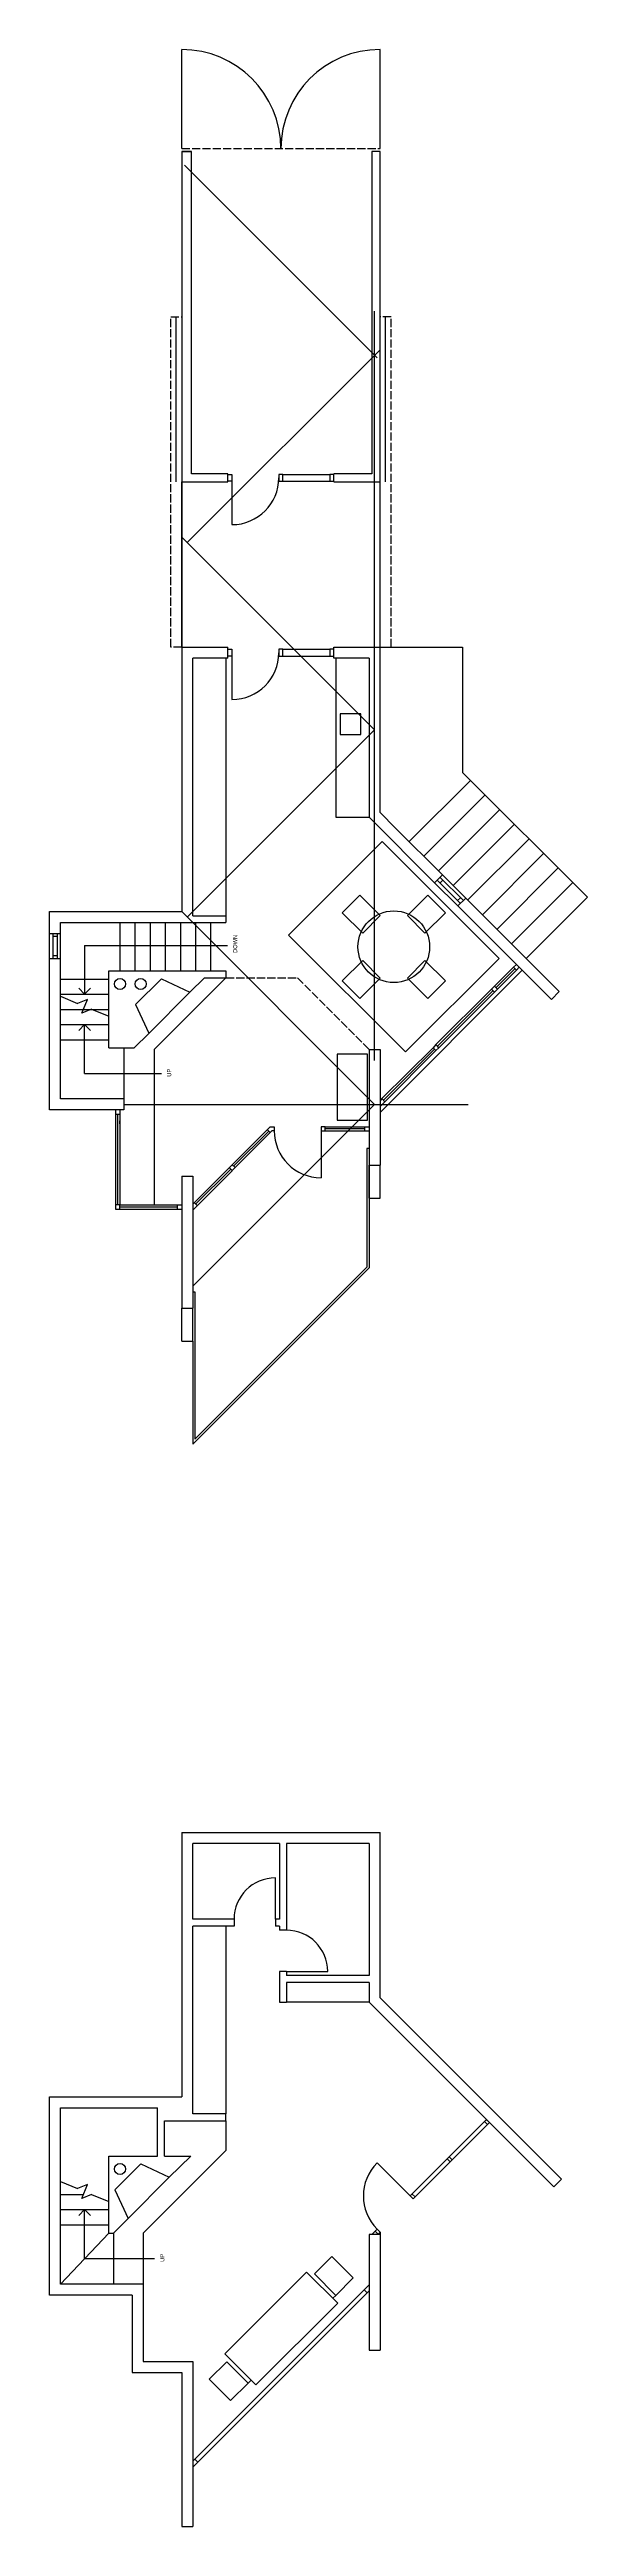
# Model space of a CAD drawing. Header units: inches. Extents: x -30960 to 5972, y 141 to 7569.
# Drawn here: x -19949 to -19558, y 141 to 1939 of the extents above; entities that cross this region are included whole.
import ezdxf

# ---------------------------------------------------------------- set-up
doc = ezdxf.new("R2010")
doc.units = ezdxf.units.IN
doc.header["$LTSCALE"] = 0.5
doc.header["$MEASUREMENT"] = 0
doc.linetypes.add('ACAD_ISO02W100', pattern=[15, 12, -3])
doc.layers.get('0').update_dxf_attribs({"color": 253})
for name, color, linetype in [('A-doors', 254, 'Continuous'), ('A-Elev-North', 7, 'Continuous'), ('A-Elev-South', 7, 'Continuous'), ('A-furniture', 33, 'Continuous'), ('A-glazing', 252, 'Continuous'), ('A-millwork', 252, 'Continuous'), ('A-soffit', 251, 'ACAD_ISO02W100'), ('A-stairs', 252, 'Continuous'), ('A-text', 254, 'Continuous'), ('A-walls', 7, 'Continuous'), ('construction', 160, 'Continuous')]:
    doc.layers.add(name, color=color, linetype=linetype)

msp = doc.modelspace()

# ---------------------------------------------------------------- linework, layer by layer
for p, q in [((-19852.9, 1625.3), (-19852.9, 1505.3)), ((-19852.9, 1505.3), (-19852.9, 1625.3)), ((-19708.9, 1505.3), (-19708.9, 1625.3))]:
    msp.add_line(p, q)
at = {"layer": 'A-doors'}
for p, q in [((-19852.9, 1867.3), (-19852.9, 1939.3)), ((-19708.9, 1867.3), (-19708.9, 1939.3)), ((-19856.9, 1625.3), (-19856.9, 1745.3)), ((-19704.9, 1625.3), (-19704.9, 1745.3)), ((-19819.4, 1630.8), (-19816.4, 1630.8)), ((-19819.4, 1625.8), (-19819.4, 1630.8)), ((-19816.4, 1625.8), (-19819.4, 1625.8)), ((-19816.4, 1630.8), (-19816.4, 1625.8)), ((-19816.4, 1628.3), (-19816.4, 1594.3)), ((-19779.4, 1630.8), (-19782.4, 1630.8)), ((-19782.4, 1630.8), (-19782.4, 1625.8)), ((-19782.4, 1625.8), (-19779.4, 1625.8)), ((-19779.4, 1625.8), (-19779.4, 1630.8)), ((-19779.4, 1630.8), (-19745.4, 1630.8)), ((-19779.4, 1625.8), (-19745.4, 1625.8)), ((-19742.4, 1630.8), (-19745.4, 1630.8)), ((-19745.4, 1630.8), (-19745.4, 1625.8)), ((-19745.4, 1625.8), (-19742.4, 1625.8)), ((-19742.4, 1625.8), (-19742.4, 1630.8)), ((-19819.4, 1503.8), (-19816.4, 1503.8)), ((-19819.4, 1498.8), (-19819.4, 1503.8)), ((-19816.4, 1498.8), (-19819.4, 1498.8)), ((-19816.4, 1503.8), (-19816.4, 1498.8)), ((-19816.4, 1501.3), (-19816.4, 1467.3)), ((-19779.4, 1503.8), (-19782.4, 1503.8)), ((-19782.4, 1503.8), (-19782.4, 1498.8)), ((-19782.4, 1498.8), (-19779.4, 1498.8)), ((-19779.4, 1498.8), (-19779.4, 1503.8)), ((-19742.4, 1503.8), (-19745.4, 1503.8)), ((-19745.4, 1503.8), (-19745.4, 1498.8)), ((-19745.4, 1498.8), (-19742.4, 1498.8)), ((-19742.4, 1498.8), (-19742.4, 1503.8)), ((-19748.7, 1157.1), (-19751.7, 1157.1)), ((-19751.7, 1157.1), (-19751.7, 1154.1)), ((-19751.7, 1154.1), (-19751.7, 1120.1)), ((-19751.7, 1154.1), (-19748.7, 1154.1)), ((-19748.7, 1154.1), (-19748.7, 1157.1)), ((-19719.9, 1154.1), (-19719.9, 1157.1)), ((-19784.9, 581.7), (-19784.9, 611.7)), ((-19776.9, 543.7), (-19746.9, 543.7)), ((-19687, 380.7), (-19711, 404.8))]:
    msp.add_line(p, q, dxfattribs=at)
for centre, radius, start, end in [((-19852.9, 1867.3), 72, 0, 90), ((-19708.9, 1867.3), 72, 90, 180), ((-19816.4, 1628.3), 34, 270, 0), ((-19816.4, 1501.3), 34, 270, 0), ((-19751.7, 1154.1), 34, 180, 270), ((-19784.9, 581.7), 30, 90, 180), ((-19776.9, 543.7), 30, 0, 90), ((-19687, 380.7), 34, 135, 225)]:
    msp.add_arc(centre, radius, start, end, dxfattribs=at)
at = {"layer": 'A-Elev-North', "color": 7}
for p, q in [((-19628, 1257), (-19625.8, 1259.1)), ((-19612, 1272.9), (-19609.9, 1275)), ((-19609.9, 1270.8), (-19607.8, 1272.9)), ((-19625.8, 1254.8), (-19623.7, 1257))]:
    msp.add_line(p, q, dxfattribs=at)
at = {"layer": 'A-Elev-North', "color": 254}
for p, q in [((-19668.3, 1216.7), (-19670.4, 1214.5)), ((-19668.3, 1212.4), (-19666.1, 1214.5)), ((-19666.1, 1214.5), (-19667.2, 1215.6)), ((-19707.5, 1177.5), (-19708.9, 1176)), ((-19708.9, 1171.8), (-19705.3, 1175.3))]:
    msp.add_line(p, q, dxfattribs=at)
at = {"layer": 'A-Elev-South', "color": 253}
for p, q in [((-19708.9, 1505.3), (-19648.9, 1505.3)), ((-19648.9, 1505.3), (-19648.9, 1414.4)), ((-19687.7, 1364.1), (-19643.1, 1408.6)), ((-19648.9, 1414.4), (-19558.3, 1323.8)), ((-19677.1, 1353.5), (-19632.5, 1398)), ((-19666.5, 1342.9), (-19621.9, 1387.4)), ((-19655.9, 1332.2), (-19611.3, 1376.8)), ((-19645.3, 1321.6), (-19600.7, 1366.2)), ((-19634.6, 1311), (-19590.1, 1355.6)), ((-19624, 1300.4), (-19579.5, 1345)), ((-19613.4, 1289.8), (-19568.9, 1334.4)), ((-19602.8, 1279.2), (-19558.3, 1323.8)), ((-19716.9, 1141.3), (-19718.4, 1141.3)), ((-19716.9, 1105.3), (-19716.9, 1129.3)), ((-19708.9, 1105.3), (-19708.9, 1129.3)), ((-19852.9, 1001.3), (-19852.9, 1025.3)), ((-19844.9, 1001.3), (-19844.9, 1025.3))]:
    msp.add_line(p, q, dxfattribs=at)
at = {"layer": 'A-Elev-South', "color": 7}
for p, q in [((-19578.8, 1255.2), (-19646.6, 1323)), ((-19584.4, 1249.5), (-19578.8, 1255.2))]:
    msp.add_line(p, q, dxfattribs=at)
at = {"layer": 'A-furniture'}
msp.add_lwpolyline([(-19690.4, 1211.4), (-19622.5, 1279.3), (-19707.4, 1364.1), (-19775.3, 1296.3)], close=True, dxfattribs=at)
for points in [[(-19708.8, 1310.4), (-19723.6, 1325.2), (-19736.4, 1312.5), (-19721.5, 1297.7), (-19708.8, 1310.4)], [(-19689, 1310.4), (-19674.1, 1325.2), (-19661.4, 1312.5), (-19676.3, 1297.7), (-19689, 1310.4)], [(-19721.5, 1277.9), (-19736.4, 1263), (-19723.6, 1250.3), (-19708.8, 1265.1), (-19721.5, 1277.9)], [(-19676.3, 1277.9), (-19661.4, 1263), (-19674.1, 1250.3), (-19689, 1265.1), (-19676.3, 1277.9)], [(-19740.1, 1161.9), (-19718.1, 1161.9), (-19718.1, 1209.9), (-19740.1, 1209.9), (-19740.1, 1161.9)], [(-19728.3, 321.2), (-19743.8, 336.8), (-19756.6, 324.1), (-19741, 308.5), (-19728.3, 321.2), (-19741, 308.5), (-19743.1, 306.4), (-19739.6, 302.9), (-19762.2, 325.5), (-19821.6, 266.1), (-19799, 243.5), (-19739.6, 302.9), (-19799, 243.5), (-19802.5, 247), (-19804.7, 244.9), (-19820.2, 260.4), (-19832.9, 247.7), (-19817.4, 232.1), (-19804.7, 244.9)]]:
    msp.add_lwpolyline(points, dxfattribs=at)
msp.add_circle((-19698.9, 1287.8), 26, dxfattribs=at)
at = {"layer": 'A-glazing'}
for p, q in [((-19779.4, 1503.8), (-19745.4, 1503.8)), ((-19779.4, 1498.8), (-19745.4, 1498.8)), ((-19650.5, 1319.1), (-19667.5, 1336.1)), ((-19663.3, 1336.1), (-19665.4, 1334)), ((-19650.5, 1323.4), (-19652.6, 1321.3)), ((-19640.3, 1326.6), (-19642.4, 1324.5)), ((-19946.4, 1297.3), (-19946.4, 1279.3)), ((-19943.4, 1295.3), (-19946.4, 1295.3)), ((-19943.4, 1297.3), (-19943.4, 1279.3)), ((-19943.4, 1281.3), (-19946.4, 1281.3)), ((-19605.6, 1270.7), (-19708.8, 1167.5)), ((-19612, 1272.9), (-19625.8, 1259.1)), ((-19611, 1271.8), (-19624.8, 1258)), ((-19609.9, 1270.8), (-19623.7, 1257)), ((-19628, 1257), (-19668.3, 1216.7)), ((-19626.9, 1255.9), (-19667.2, 1215.6)), ((-19625.8, 1254.8), (-19666.1, 1214.5)), ((-19670.4, 1214.5), (-19707.5, 1177.5)), ((-19669.3, 1213.5), (-19706.4, 1176.4)), ((-19668.3, 1212.4), (-19705.3, 1175.3)), ((-19900.9, 1169.3), (-19900.9, 1097.3)), ((-19897.9, 1169.3), (-19897.9, 1100.3)), ((-19900.9, 1166.3), (-19897.9, 1166.3)), ((-19900.9, 1161.3), (-19900.9, 1159.3)), ((-19899.4, 1100.3), (-19899.4, 1166.3)), ((-19897.9, 1159.3), (-19897.9, 1161.3)), ((-19787.4, 1154.1), (-19844.9, 1096.6)), ((-19789.7, 1153.9), (-19815.2, 1128.5)), ((-19790.8, 1155), (-19788.7, 1152.9)), ((-19788.7, 1157.1), (-19785.7, 1157.1)), ((-19785.7, 1154.1), (-19787.4, 1154.1)), ((-19785.7, 1157.1), (-19785.7, 1154.1)), ((-19719.9, 1155.6), (-19748.7, 1155.6)), ((-19817.3, 1126.3), (-19842.8, 1100.9)), ((-19818.4, 1127.4), (-19816.2, 1125.3)), ((-19816.2, 1129.5), (-19814.1, 1127.4)), ((-19897.9, 1100.3), (-19900.9, 1100.3)), ((-19900.9, 1097.3), (-19897.9, 1097.3)), ((-19897.9, 1097.3), (-19897.9, 1100.3)), ((-19897.9, 1100.3), (-19852.9, 1100.3)), ((-19855.9, 1098.8), (-19897.9, 1098.8)), ((-19897.9, 1097.3), (-19852.9, 1097.3)), ((-19855.9, 1097.3), (-19855.9, 1100.3)), ((-19843.8, 1102), (-19841.7, 1099.8)), ((-19687.1, 380.8), (-19631.6, 436.2)), ((-19683.5, 380), (-19629.5, 434)), ((-19633, 434.7), (-19630.9, 432.6)), ((-19631.6, 436.1), (-19629.5, 434)), ((-19630.9, 432.6), (-19629.5, 434)), ((-19660.1, 407.8), (-19657.9, 405.6)), ((-19658.6, 409.2), (-19656.5, 407)), ((-19687, 380.7), (-19684.8, 378.6)), ((-19685.5, 382.1), (-19683.4, 380)), ((-19684.8, 378.6), (-19683.4, 380)), ((-19711, 356.6), (-19714.9, 352.7)), ((-19712.4, 355.2), (-19710.3, 353.1)), ((-19711, 356.6), (-19708.9, 354.5)), ((-19710.3, 353.1), (-19708.9, 354.5)), ((-19708.9, 354.5), (-19708.9, 352.7)), ((-19716.9, 316.1), (-19844.9, 188.1)), ((-19716.9, 311.8), (-19844.9, 183.8)), ((-19718.3, 310.4), (-19720.4, 312.6)), ((-19843.5, 189.5), (-19841.3, 187.4))]:
    msp.add_line(p, q, dxfattribs=at)
at = {"layer": 'A-glazing', "color": 253}
for p, q in [((-19652.3, 1317.4), (-19669.3, 1334.3)), ((-19648.4, 1321.3), (-19665.4, 1338.2)), ((-19646.6, 1323), (-19663.6, 1340))]:
    msp.add_line(p, q, dxfattribs=at)
at = {"layer": 'A-glazing', "color": 254}
for p, q in [((-19623.7, 1257), (-19625.8, 1259.1)), ((-19609.9, 1270.8), (-19612, 1272.9)), ((-19625.8, 1254.8), (-19628, 1257)), ((-19668.3, 1212.4), (-19670.4, 1214.5)), ((-19666.1, 1214.5), (-19668.3, 1216.7)), ((-19705.3, 1175.3), (-19707.5, 1177.5))]:
    msp.add_line(p, q, dxfattribs=at)
at = {"layer": 'A-glazing', "color": 252}
for p, q in [((-19788.7, 1157.1), (-19844.9, 1100.9)), ((-19748.7, 1157.1), (-19716.9, 1157.1)), ((-19748.7, 1154.1), (-19716.9, 1154.1))]:
    msp.add_line(p, q, dxfattribs=at)
at = {"layer": 'A-millwork'}
for p, q in [((-19820.9, 1497.3), (-19820.9, 1310.3)), ((-19740.9, 1497.3), (-19740.9, 1382)), ((-19737.9, 1457), (-19737.9, 1442)), ((-19722.9, 1457), (-19737.9, 1457)), ((-19722.9, 1442), (-19722.9, 1457)), ((-19737.9, 1442), (-19722.9, 1442)), ((-19740.9, 1382), (-19716.9, 1382)), ((-19718.4, 1141.3), (-19718.4, 1055.2)), ((-19716.9, 1129.3), (-19716.9, 1054.6)), ((-19716.9, 1054.6), (-19844.9, 926.6)), ((-19718.4, 1055.2), (-19843.4, 930.2)), ((-19844.9, 1037.3), (-19843.4, 1037.3)), ((-19843.4, 1037.3), (-19843.4, 930.2)), ((-19844.9, 1001.3), (-19844.9, 926.6)), ((-19820.9, 576.7), (-19820.9, 440.3)), ((-19716.9, 521.4), (-19776.9, 521.4))]:
    msp.add_line(p, q, dxfattribs=at)
at = {"layer": 'A-soffit'}
for p, q in [((-19852.9, 1867.3), (-19708.9, 1867.3)), ((-19860.9, 1505.3), (-19860.9, 1745.3)), ((-19860.9, 1745.3), (-19852.9, 1745.3)), ((-19700.9, 1745.3), (-19708.9, 1745.3)), ((-19700.9, 1505.3), (-19700.9, 1745.3)), ((-19852.9, 1505.3), (-19860.9, 1505.3)), ((-19708.9, 1505.3), (-19700.9, 1505.3)), ((-19820.9, 1265.3), (-19768.9, 1265.3)), ((-19716.9, 1213.3), (-19768.9, 1265.3))]:
    msp.add_line(p, q, dxfattribs=at)
at = {"layer": 'A-stairs'}
for p, q in [((-19897.9, 1305.3), (-19897.9, 1270.3)), ((-19886.9, 1305.3), (-19886.9, 1270.3)), ((-19875.9, 1305.3), (-19875.9, 1270.3)), ((-19864.9, 1305.3), (-19864.9, 1270.3)), ((-19853.9, 1305.3), (-19853.9, 1270.3)), ((-19842.9, 1305.3), (-19842.9, 1270.3)), ((-19831.9, 1305.3), (-19831.9, 1270.3)), ((-19940.9, 1264.3), (-19905.9, 1264.3)), ((-19820.9, 1265.3), (-19872.9, 1213.3)), ((-19940.9, 1253.3), (-19905.9, 1253.3)), ((-19940.9, 1251.8), (-19928.5, 1246.7)), ((-19940.9, 1242.3), (-19905.9, 1242.3)), ((-19921.3, 1249.6), (-19928.5, 1246.7)), ((-19925.5, 1239.5), (-19921.3, 1249.6)), ((-19918.3, 1242.5), (-19925.5, 1239.5)), ((-19918.3, 1242.5), (-19905.9, 1237.3)), ((-19940.9, 1231.3), (-19905.9, 1231.3)), ((-19940.9, 1220.3), (-19905.9, 1220.3)), ((-19894.9, 1214.4), (-19894.9, 1177.3)), ((-19872.9, 1213.3), (-19872.9, 1100.3)), ((-19820.9, 435.3), (-19820.9, 413.8)), ((-19880.9, 353.8), (-19820.9, 413.8)), ((-19940.9, 391.3), (-19928.5, 386.1)), ((-19940.9, 381.8), (-19924.3, 381.8)), ((-19921.3, 389.1), (-19928.5, 386.1)), ((-19925.5, 379), (-19921.3, 389.1)), ((-19918.3, 381.9), (-19925.5, 379)), ((-19918.3, 381.9), (-19905.9, 376.8)), ((-19940.9, 370.8), (-19905.9, 370.8)), ((-19940.9, 359.8), (-19905.9, 359.8)), ((-19902.4, 353.8), (-19902.4, 316.7)), ((-19880.9, 353.8), (-19880.9, 316.7))]:
    msp.add_line(p, q, dxfattribs=at)
at = {"layer": 'A-text'}
for p, q in [((-19923.4, 1288.8), (-19923.4, 1253.3)), ((-19923.4, 1288.8), (-19819.7, 1288.8)), ((-19923.4, 1253.3), (-19927.6, 1257.6)), ((-19923.4, 1253.3), (-19919.1, 1257.6)), ((-19923.4, 1231.3), (-19927.6, 1227.1)), ((-19923.4, 1231.3), (-19919.1, 1227.1)), ((-19923.4, 1195.8), (-19923.4, 1231.3)), ((-19923.4, 1195.8), (-19867.6, 1195.8)), ((-19923.4, 370.8), (-19927.6, 366.5)), ((-19923.4, 370.8), (-19919.1, 366.5)), ((-19923.4, 335.3), (-19923.4, 370.8)), ((-19940.9, 316.7), (-19905.9, 353.8)), ((-19923.4, 335.3), (-19872.6, 335.3))]:
    msp.add_line(p, q, dxfattribs=at)
at = {"layer": 'A-walls'}
for p, q in [((-19852.9, 1865.3), (-19852.9, 1625.3)), ((-19852.9, 1865.3), (-19845.9, 1865.3)), ((-19845.9, 1865.3), (-19852.9, 1865.3)), ((-19845.9, 1631.3), (-19845.9, 1865.3)), ((-19714.9, 1865.3), (-19714.9, 1631.3)), ((-19708.9, 1865.3), (-19714.9, 1865.3)), ((-19708.9, 1625.3), (-19708.9, 1865.3)), ((-19852.9, 1625.3), (-19819.4, 1625.3)), ((-19819.4, 1631.3), (-19845.9, 1631.3)), ((-19819.4, 1625.3), (-19819.4, 1631.3)), ((-19714.9, 1631.3), (-19742.4, 1631.3)), ((-19742.4, 1625.3), (-19742.4, 1631.3)), ((-19742.4, 1625.3), (-19708.9, 1625.3)), ((-19852.9, 1505.3), (-19852.9, 1313.3)), ((-19852.9, 1505.3), (-19819.4, 1505.3)), ((-19844.9, 1310.3), (-19844.9, 1497.3)), ((-19819.4, 1497.3), (-19844.9, 1497.3)), ((-19819.4, 1497.3), (-19819.4, 1505.3)), ((-19742.4, 1505.3), (-19708.9, 1505.3)), ((-19742.4, 1497.3), (-19742.4, 1505.3)), ((-19716.9, 1497.3), (-19742.4, 1497.3)), ((-19716.9, 1497.3), (-19716.9, 1382)), ((-19708.9, 1385.3), (-19708.9, 1505.3)), ((-19708.9, 1385.3), (-19697.6, 1373.9)), ((-19669.3, 1334.3), (-19716.9, 1382)), ((-19697.6, 1373.9), (-19663.6, 1340)), ((-19663.6, 1340), (-19669.3, 1334.3)), ((-19948.9, 1297.3), (-19948.9, 1313.3)), ((-19948.9, 1313.3), (-19852.9, 1313.3)), ((-19646.6, 1323), (-19652.3, 1317.4)), ((-19584.4, 1249.5), (-19652.3, 1317.4)), ((-19948.9, 1297.3), (-19940.9, 1297.3)), ((-19940.9, 1297.3), (-19940.9, 1305.3)), ((-19940.9, 1305.3), (-19820.9, 1305.3)), ((-19844.9, 1310.3), (-19820.9, 1310.3)), ((-19820.9, 1310.3), (-19820.9, 1305.3)), ((-19948.9, 1279.3), (-19940.9, 1279.3)), ((-19948.9, 1169.3), (-19948.9, 1279.3)), ((-19940.9, 1177.3), (-19940.9, 1279.3)), ((-19905.9, 1270.3), (-19820.9, 1270.3)), ((-19905.9, 1214.4), (-19905.9, 1270.3)), ((-19867.7, 1264.5), (-19886.4, 1245.8)), ((-19867.7, 1264.5), (-19846.9, 1254.8)), ((-19836.4, 1265.3), (-19846.9, 1254.8)), ((-19836.4, 1265.3), (-19820.9, 1265.3)), ((-19820.9, 1270.3), (-19820.9, 1265.3)), ((-19886.4, 1245.8), (-19876.7, 1225)), ((-19876.9, 1224.8), (-19846.9, 1254.8)), ((-19876.9, 1224.8), (-19887.4, 1214.4)), ((-19905.9, 1214.4), (-19887.4, 1214.4)), ((-19716.9, 1213.3), (-19708.9, 1213.3)), ((-19716.9, 1213.3), (-19716.9, 1129.3)), ((-19708.9, 1213.3), (-19708.9, 1129.3)), ((-19894.9, 1169.3), (-19948.9, 1169.3)), ((-19894.9, 1177.3), (-19940.9, 1177.3)), ((-19894.9, 1177.3), (-19894.9, 1169.3)), ((-19852.9, 1121.3), (-19852.9, 1025.3)), ((-19852.9, 1121.3), (-19844.9, 1121.3)), ((-19844.9, 1121.3), (-19844.9, 1025.3)), ((-19716.9, 1129.3), (-19708.9, 1129.3)), ((-19852.9, 1025.3), (-19844.9, 1025.3)), ((-19852.9, 644.7), (-19852.9, 452.7)), ((-19852.9, 644.7), (-19708.9, 644.7)), ((-19781.9, 636.7), (-19844.9, 636.7)), ((-19844.9, 581.7), (-19844.9, 636.7)), ((-19781.9, 636.7), (-19781.9, 581.7)), ((-19776.9, 636.7), (-19776.9, 573.7)), ((-19716.9, 636.7), (-19776.9, 636.7)), ((-19716.9, 636.7), (-19716.9, 540.7)), ((-19708.9, 524.7), (-19708.9, 644.7)), ((-19814.9, 581.7), (-19844.9, 581.7)), ((-19844.9, 440.3), (-19844.9, 576.7)), ((-19814.9, 576.7), (-19844.9, 576.7)), ((-19814.9, 581.7), (-19814.9, 576.7)), ((-19784.9, 581.7), (-19784.9, 576.7)), ((-19781.9, 581.7), (-19784.9, 581.7)), ((-19781.9, 576.7), (-19784.9, 576.7)), ((-19781.9, 576.7), (-19781.9, 573.7)), ((-19781.9, 576.7), (-19781.9, 573.7)), ((-19776.9, 573.7), (-19781.9, 573.7)), ((-19776.9, 543.7), (-19781.9, 543.7)), ((-19781.9, 543.7), (-19781.9, 521.4)), ((-19776.9, 543.7), (-19776.9, 540.7)), ((-19776.9, 543.7), (-19776.9, 540.7)), ((-19716.9, 540.7), (-19776.9, 540.7)), ((-19776.9, 535.7), (-19776.9, 521.4)), ((-19716.9, 535.7), (-19776.9, 535.7)), ((-19716.9, 535.7), (-19716.9, 521.4)), ((-19708.9, 524.7), (-19577.2, 393)), ((-19781.9, 521.4), (-19776.9, 521.4)), ((-19582.8, 387.4), (-19716.9, 521.4)), ((-19948.9, 452.7), (-19852.9, 452.7)), ((-19948.9, 308.7), (-19948.9, 452.7)), ((-19940.9, 444.7), (-19870.4, 444.7)), ((-19940.9, 316.7), (-19940.9, 444.7)), ((-19870.4, 409.7), (-19870.4, 444.7)), ((-19865.4, 435.3), (-19820.9, 435.3)), ((-19865.4, 409.7), (-19865.4, 435.3)), ((-19820.9, 440.3), (-19844.9, 440.3)), ((-19820.9, 435.3), (-19820.9, 440.3)), ((-19905.9, 353.8), (-19905.9, 409.7)), ((-19905.9, 409.7), (-19870.4, 409.7)), ((-19882.7, 404), (-19901.4, 385.2)), ((-19882.7, 404), (-19861.9, 394.3)), ((-19865.4, 409.7), (-19846.4, 409.7)), ((-19846.4, 409.7), (-19861.9, 394.3)), ((-19901.4, 385.2), (-19891.7, 364.4)), ((-19891.9, 364.3), (-19861.9, 394.3)), ((-19577.2, 393), (-19582.8, 387.4)), ((-19891.9, 364.3), (-19902.4, 353.8)), ((-19905.9, 353.8), (-19902.4, 353.8)), ((-19716.9, 352.7), (-19716.9, 268.7)), ((-19708.9, 352.7), (-19716.8, 352.7)), ((-19708.9, 352.7), (-19708.9, 268.7)), ((-19888.9, 308.7), (-19948.9, 308.7)), ((-19880.9, 316.7), (-19940.9, 316.7)), ((-19888.9, 308.7), (-19888.9, 252.6)), ((-19880.9, 316.7), (-19880.9, 260.6)), ((-19888.9, 252.6), (-19852.9, 252.6)), ((-19880.9, 260.6), (-19844.9, 260.6)), ((-19852.9, 252.6), (-19852.9, 140.7)), ((-19844.9, 260.6), (-19844.9, 140.7)), ((-19716.9, 268.7), (-19708.9, 268.7)), ((-19852.9, 140.7), (-19844.9, 140.7))]:
    msp.add_line(p, q, dxfattribs=at)
at = {"layer": 'A-walls', "color": 253}
for p, q in [((-19948.9, 1279.3), (-19948.9, 1297.3)), ((-19940.9, 1279.3), (-19940.9, 1297.3)), ((-19716.9, 1105.3), (-19708.9, 1105.3)), ((-19852.9, 1001.3), (-19844.9, 1001.3))]:
    msp.add_line(p, q, dxfattribs=at)
at = {"layer": 'A-walls'}
for centre in [(-19897.7, 1260.8), (-19882.7, 1260.8), (-19897.7, 400.3)]:
    msp.add_circle(centre, 4, dxfattribs=at)
at = {"layer": 'construction'}
for p, q in [((-19850.9, 1855.3), (-19710.9, 1715.3)), ((-19712.9, 1205.3), (-19712.9, 1749.3)), ((-19848.9, 1581.3), (-19708.9, 1721.3)), ((-19852.9, 1585.3), (-19712.9, 1445.3)), ((-19848.9, 1309.3), (-19712.9, 1445.3)), ((-19852.9, 1313.3), (-19712.9, 1173.3)), ((-19894.9, 1173.3), (-19644.9, 1173.3)), ((-19844.9, 1041.3), (-19712.9, 1173.3))]:
    msp.add_line(p, q, dxfattribs=at)

# ---------------------------------------------------------------- texts
at = {"layer": 'A-text'}
for s, p in [('DOWN', (-19812.6, 1283.3)), ('UP', (-19860.5, 1193.4)), ('UP', (-19865.5, 332.9))]:
    msp.add_text(s, height=3, rotation=90, dxfattribs=at).set_placement(p)

doc.saveas('drawing.dxf')
